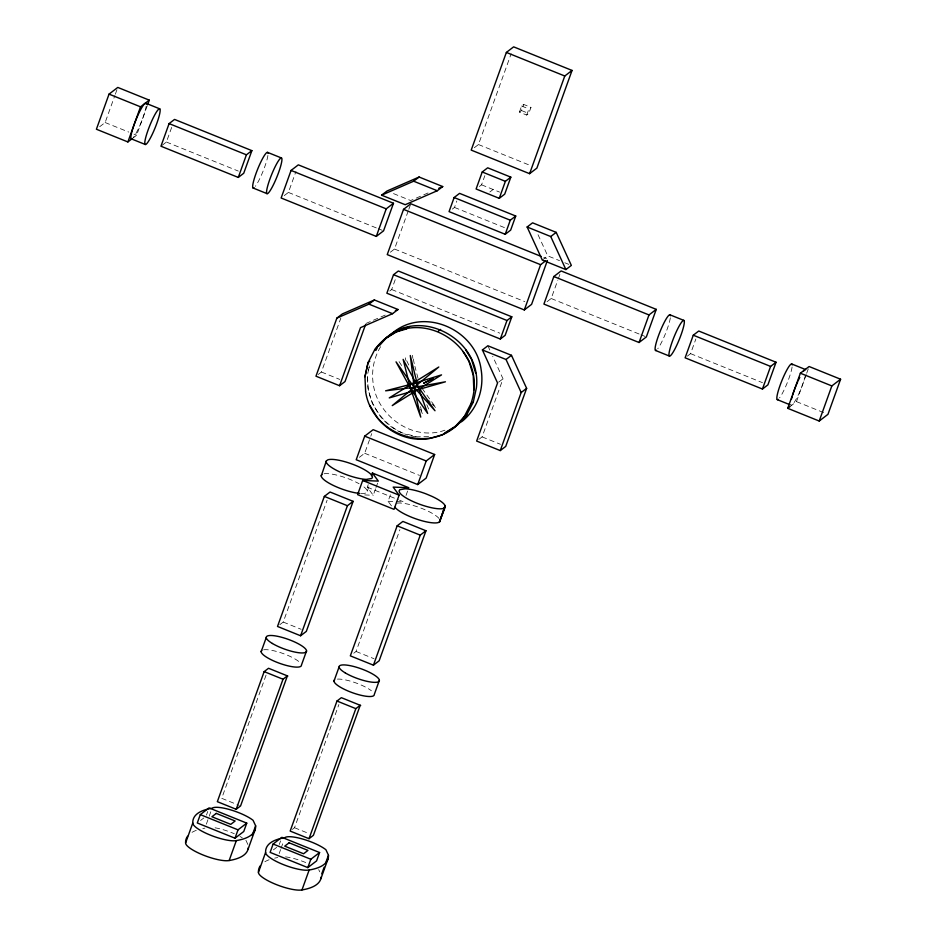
<?xml version="1.0" encoding="UTF-8"?>
<svg xmlns="http://www.w3.org/2000/svg" width="937" height="937" viewBox="0 0 937 937"><rect width="100%" height="100%" fill="white"/><g stroke="black" fill="none" stroke-linecap="round" stroke-linejoin="round"><path stroke-width="0.7" stroke-dasharray="4.68 3.51" d="M368.44 370.502L369.658 364.88L369.026 367.737M367.796 373.406L368.721 369.155M99.685 126.718L105.143 122.536L114.864 95.527M115.356 94.18L117.301 88.781M132.246 138.606L136.626 135.244L147.32 105.553M162.042 145.387L166.399 142.037L172.15 126.073M284.251 195.61L288.409 192.425L295.963 171.424M318.147 374.519L321.414 372.012L340.869 317.994M390.354 252.217L394.512 249.031L408.333 210.638M408.825 209.267L410.312 205.156M389.757 290.997L391.678 289.521L395.964 277.621M206.468 815.085L207.756 811.489M206.351 824.162L208.74 817.521M209.22 816.197L211.13 810.88M279.8 624.698L283.232 622.063L327.095 500.229M266.073 675.108L221.718 798.312L239.228 805.387M359.386 457.315L364.669 453.262L370.326 437.544M370.794 436.232L371.743 433.608M452.325 209.103L454.515 207.44L456.811 201.033M474.321 147.718L478.467 144.544L511.169 53.725M375.55 488.833L373.231 495.275L367.292 487.205L368.229 484.628M479.381 186.486L481.559 184.812L484.851 175.652M376.006 487.545L377.869 482.391M519.414 112.112L521.604 106.01L523.678 104.429L530.974 107.38L528.773 113.482L526.711 115.064L519.414 112.112L521.476 110.531L523.678 104.429M526.711 115.064L528.913 108.961L530.974 107.38M391.479 505.875L388.082 501.272L390.401 494.83M279.285 844.483L280.585 840.899M406.026 495.462L407.888 490.309M279.167 853.572L280.608 849.59M281.088 848.254L283.478 841.613M353.764 653.23L356.06 651.473L399.923 529.639M292.356 829.397L294.534 827.722L338.889 704.519M478.83 439.394L482.11 436.888L503.017 378.817L492.71 356.341M547.032 301.702L551.19 298.516L557.808 280.14M558.288 278.828L560.174 273.581M687.313 356.154L690.581 353.647L695.851 339.007M789.914 406.646L796.473 401.622L806.207 374.601M806.687 373.254L808.631 367.866M367.257 491.187L369.635 484.792M489.864 191.991L493.131 189.485M542.277 260.041L547.735 255.871L559.541 260.638M498.648 382.155L503.017 378.817M200.565 820.472L203.844 817.954M273.393 849.871L276.673 847.364M428.033 192.963L410.652 200.53L392.287 193.116M365.934 323.476L385.985 314.738M444.911 430.2C413.721 441.514 378.396 417.152 373.441 385.248A57.625 55.224 52.5 0 1 380.926 346.175M428.596 436.665L417.199 436.818L404.655 433.585M364.704 494.923L373.231 495.275M388.082 501.272L403.706 501.904L399.666 500.276M521.604 106.01L528.913 108.961M521.476 110.531L528.773 113.482M478.467 144.544L530.237 165.439M481.559 184.812L499.562 192.085M454.515 207.44L505.312 227.949M564.788 262.758L568.724 264.339M543.8 257.476L546.517 258.577M166.399 142.037L238.303 171.073M690.581 353.647L762.484 382.671M288.409 192.425L376.861 228.136M378.197 228.675L382.214 230.303M551.19 298.516L639.643 334.228M640.978 334.778L644.996 336.395M796.473 401.622L825.333 413.276M105.143 122.536L128.756 132.07M134.003 134.19L136.626 135.244M394.512 249.031L524.802 301.632M391.678 289.521L499.737 333.15M321.414 372.012L339.78 379.426M482.11 436.888L500.475 444.302M364.669 453.262L419.471 475.387M367.292 487.205L398.319 499.726M283.232 622.063L301.187 629.313M356.06 651.473L374.015 658.723M294.534 827.722L309.351 833.707M403.261 433.222C380.996 423.899 366.004 400.345 367.585 376.182M432.238 404.116L435.974 407.911L422.599 389.031M428.478 400.134L430.364 402.219M399.08 361.612L402.664 367.187M408.766 365.032L405.276 357.735L405.826 360.44M318.721 869.641L319.751 871.843M245.892 840.231L247.942 844.635M538.037 234.718L547.735 255.871M487.861 345.776L490.285 351.059M426.815 404.679L429.802 411.776M420.514 409.27L422.493 413.978L420.479 406.635M418.031 378.337L414.915 366.367M414.236 363.603L412.573 355.533L412.807 358.321M367.538 376.287L368.1 389.429L372.387 403.496L380.047 416.051A55.213 52.905 52.5 0 0 403.203 433.386M264.855 861.747A168.601 41.076 19.8 0 1 269.212 859.721M274.635 858.151A168.601 41.076 19.8 0 1 277.739 857.554M285.516 856.863A23.753 5.786 19.8 0 1 307.149 863.153M337.402 679.114A21.34 5.2 19.8 0 1 371.392 690.768M263.66 649.809A21.34 5.2 19.8 0 1 283.548 653.686A21.34 5.2 19.8 0 1 300.672 663.384M192.038 832.337A168.601 41.076 19.8 0 1 196.383 830.311M202.814 828.531A168.601 41.076 19.8 0 1 204.91 828.144M215.1 827.804A23.753 5.786 19.8 0 1 234.32 833.743M240.001 836.483A23.753 5.786 19.8 0 1 242.238 837.748M363.954 486.947A24.374 5.938 19.8 0 1 360.827 493.494M324.097 473.759A24.374 5.938 19.8 0 1 359.094 483.75M396.925 503.169A24.374 5.938 19.8 0 1 419.647 507.596A24.374 5.938 19.8 0 1 439.184 518.665M415.723 436.794A55.213 52.905 52.5 0 1 404.55 433.901M267.912 155.448A19.232 2.881 -68 0 1 255.368 186.311M146.137 106.291A19.232 2.881 -68 0 1 133.593 137.153M670.318 317.83A19.232 2.893 -68 0 1 657.797 348.705M805.375 375.702A19.232 2.893 -68 0 1 797.059 397.429A19.232 2.893 -68 0 1 790.758 404.315M792.093 366.999A19.232 2.893 -68 0 1 779.572 397.874"/><path stroke-width="1.41" d="M365.617 391.244L364.962 376.756L368.054 362.596L374.671 349.782C412.748 298.001 491.96 345.402 470.784 403.976L464.155 416.801L454.515 427.272L442.475 434.745L428.865 438.715A55.213 52.905 52.5 0 1 377.517 417.984L369.857 405.428M364.962 376.756L368.054 362.596M457.033 425.339L466.685 414.868L473.279 402.125L476.394 387.895C482.684 336.242 411.671 301.773 379.122 345.765M473.29 402.067L470.784 403.976M321.227 475.949L326.357 460.934L327.751 459.856A24.503 5.973 19.8 0 1 350.602 463.51A24.503 5.973 19.8 0 1 371.708 475.282L372.493 477.12L371.813 478.467L366.355 479.393A24.503 5.973 19.8 0 1 339.674 471.885A24.503 5.973 19.8 0 1 326.357 460.934M473.841 389.897L473.232 375.28L468.945 361.225L463.101 351.633M147.8 104.206L149.264 100.142L117.781 87.422L109.043 94.122L96.406 129.236L127.889 141.944L132.246 138.606A19.232 2.881 -68 0 1 136.017 119.678A19.232 2.881 -68 0 1 146.242 104.183M127.889 141.944L140.527 106.83L149.264 100.142M169.093 123.59L160.953 146.219L238.279 177.433L243.725 173.263L251.877 150.634L174.551 119.421L169.093 123.59L246.419 154.816L251.877 150.634M238.279 177.433L246.419 154.816M291.067 170.429L281.135 198L376.287 236.417L383.561 230.842L393.481 203.27L298.329 164.853L291.067 170.429L386.22 208.846L393.481 203.27M339.581 385.728L360.487 327.645L392.556 313.684L398.014 309.503L374.402 299.969L342.321 313.942L336.875 318.123L315.968 376.194L339.581 385.728L345.027 381.546L365.453 324.823M376.287 236.417L386.22 208.846M541.094 256.387L410.804 203.786L403.531 209.361L387.239 254.606L524.31 309.948L531.584 304.373L547.384 260.498M248.399 847.552A168.601 41.076 19.8 0 1 229.155 860.529A24.397 5.938 19.8 0 1 203.106 855.012A24.397 5.938 19.8 0 1 185.608 842.937L192.788 823.014A168.601 41.076 19.8 0 1 212.09 808.221A23.753 5.786 19.8 0 1 230.514 809.826A23.753 5.786 19.8 0 1 253.072 820.308L255.637 825.802L252.287 835.101M393.528 274.705L386.864 293.222L500.323 339.03L505.148 335.329L511.813 316.811L398.354 271.004L393.528 274.705L506.987 320.501L511.813 316.811M200.295 814.616L197.285 822.979L235 838.205L243.749 831.506L246.759 823.131L209.045 807.905L200.295 814.616L238.01 829.842L246.759 823.131M261.154 651.73L266.249 637.558M324.331 496.399L277.516 626.455L300.601 635.766L306.317 631.386L353.132 501.342L330.047 492.019L324.331 496.399L347.416 505.722L353.132 501.342M287.858 676.069L268.532 668.268L264.152 671.618L217.337 801.674L236.194 809.287L240.575 805.925L287.39 675.882L283.009 679.231L236.194 809.287M364.704 436.15L356.212 459.739L417.703 484.57L426.159 478.093L434.651 454.504L373.16 429.673L364.704 436.15L426.194 460.981L434.651 454.504M454.129 197.531L449.057 211.61L505.219 234.285L510.665 230.104L515.737 216.025L459.575 193.362L454.129 197.531L510.278 220.207L515.737 216.025M506.367 52.425L471.206 150.107L529.604 173.685L536.878 168.121L572.05 70.427L513.64 46.85L506.367 52.425L564.777 76.002L572.05 70.427M300.601 635.766L347.416 505.722M372.399 473.033L378.325 481.103L362.701 480.458L357.606 494.631L394.02 509.341L399.115 495.169L393.189 487.099L408.813 487.732L372.399 473.033L371.474 475.609M235 838.205L238.01 829.842M229.155 860.529L236.335 840.594A168.601 41.076 19.8 0 0 255.637 825.802M306.563 650.887L301.456 665.059A21.34 5.2 19.8 0 1 279.05 663.115A21.34 5.2 19.8 0 1 261.739 650.501M482.227 171.986L476.101 188.993L499.257 198.339L504.703 194.158L510.829 177.152L487.685 167.805L482.227 171.986L505.383 181.333L510.829 177.152M248.047 849.285L255.227 829.35M499.257 198.339L505.383 181.333M321.227 876.962A168.601 41.076 19.8 0 1 301.983 889.927A24.397 5.938 19.8 0 1 275.935 884.423A24.397 5.938 19.8 0 1 258.436 872.347L265.604 852.424A168.601 41.076 19.8 0 1 284.907 837.631A23.753 5.786 19.8 0 1 303.342 839.236A23.753 5.786 19.8 0 1 325.9 849.718L328.465 855.212L325.596 863.188M273.124 844.026L270.114 852.389L307.816 867.615L316.577 860.904L319.587 852.541L281.873 837.315L273.124 844.026L310.838 859.252L319.587 852.541M333.97 681.14L339.077 666.968M397.159 525.809L350.333 655.853L373.43 665.176L379.145 660.796L425.96 530.752L402.875 521.429L397.159 525.809L420.244 535.132L425.96 530.752M360.686 705.479L341.361 697.678L336.98 701.028L290.165 831.072L309.023 838.685L313.391 835.336L360.218 705.292L355.837 708.641L309.023 838.685M505.219 234.285L510.278 220.207M417.703 484.57L426.194 460.981M529.604 173.685L564.777 76.002M373.43 665.176L420.244 535.132M307.816 867.615L310.838 859.252M301.983 889.927L309.151 870.004A168.601 41.076 19.8 0 0 328.465 855.212M500.323 339.03L506.987 320.501M379.38 680.297L374.285 694.469A21.34 5.2 19.8 0 1 351.879 692.513A21.34 5.2 19.8 0 1 334.568 679.911M524.31 309.948L540.602 264.691L545.803 260.72M321.766 873.811L324.155 867.17M320.876 878.695L328.044 858.76M553.837 276.52L543.917 304.092L639.057 342.509L646.343 336.933L656.263 309.374L561.122 270.945L553.837 276.52L648.99 314.937L656.263 309.374M500.264 450.592L521.171 392.521L526.629 388.34L511.473 355.31L487.861 345.776L482.403 349.958L497.559 382.987L476.652 441.058L500.264 450.592L505.722 446.422L526.629 388.34M639.057 342.509L648.99 314.937M693.275 335.2L685.123 357.817L762.449 389.042L767.907 384.861L776.047 362.244L698.733 331.019L693.275 335.2L770.589 366.414L776.047 362.244M762.449 389.042L770.589 366.414M787.724 408.321L800.362 373.207L809.111 366.519L840.594 379.227L827.957 414.341L819.207 421.029L787.724 408.321L789.914 406.646M819.207 421.029L831.845 385.927L840.594 379.227M445.157 507.268L443.763 508.334A24.503 5.973 19.8 0 1 420.912 504.692A24.503 5.973 19.8 0 1 399.806 492.909L399.033 491.082L399.712 489.735L405.171 488.798A24.503 5.973 19.8 0 1 426.312 493.975L431.852 496.317A24.503 5.973 19.8 0 1 445.157 507.268L439.418 521.991L445.11 505.664L440.085 520.585A24.374 5.938 19.8 0 1 420.514 520.351A24.374 5.938 19.8 0 1 394.957 507.28M375.854 350.45L377.166 347.908M374.648 349.841L384.287 339.381L396.328 331.909L406.717 328.875M380.059 344.769L386.817 337.449L398.857 329.965L409.246 326.943M464.19 416.707C436.935 456.998 372.118 437.72 365.571 391.361M466.72 414.763L457.08 425.222L445.005 432.812M381.593 195.177L387.04 190.996L419.12 177.023L442.732 186.557L437.286 190.738L405.206 204.711L381.593 195.177L413.662 181.204L419.12 177.023M336.875 318.123L368.944 304.15L374.402 299.969M527.133 227.012L532.579 222.83L556.191 232.364L571.347 265.405L565.889 269.575L542.277 260.041L527.133 227.012L550.745 236.546L565.889 269.575M550.745 236.546L556.191 232.364M438.118 331.335L440.648 329.402M482.403 349.958L506.027 359.48L511.473 355.31M368.089 362.514L369.775 361.225M459.973 422.646L462.374 421.158A57.625 55.224 52.5 0 0 481.068 369.248C475.727 329.309 423.512 306.352 392.135 333.349A57.625 55.224 52.5 0 0 390.003 335.212M414.236 387.414L445.426 381.804L389.253 397.909L438.785 367.011L414.107 387.297L435.002 410.746L417.246 385.47L403.133 359.375L410.476 388.492L420.748 417.106L413.803 386.84L396.035 361.858L411.015 389.265L427.659 413.416L417.773 386.255L410.289 355.498L414.213 387.356L392.252 405.604L441.538 374.882L412.994 383.748L385.611 390.811L413.908 387.379M438.727 188.302L442.732 186.557M395.344 310.662L398.014 309.503M413.662 181.204L437.286 190.738M145.821 103.222L159.712 108.833A19.232 2.881 -68 0 1 151.068 136.732A19.232 2.881 -68 0 1 146.629 134.378A19.232 2.881 -68 0 1 159.712 108.833M267.595 152.38L281.487 157.99A19.232 2.881 -68 0 1 272.843 185.901A19.232 2.881 -68 0 1 268.404 183.547A19.232 2.881 -68 0 1 281.487 157.99M669.99 314.82L683.881 320.419A19.232 2.893 -68 0 1 675.296 348.259A19.232 2.893 -68 0 1 670.775 346.069A19.232 2.893 -68 0 1 683.881 320.419M791.753 363.989L805.644 369.588A19.232 2.893 -68 0 0 803.372 371.345M403.531 209.361L540.602 264.691M109.043 94.122L140.527 106.83M800.362 373.207L831.845 385.927M131.332 138.863L145.223 144.462M253.119 188.021L267.01 193.631M655.525 350.461L669.416 356.072M777.3 399.63L789.926 404.737M368.944 304.15L392.556 313.684M362.701 480.458L399.115 495.169M264.152 671.618L283.009 679.231M336.98 701.028L355.837 708.641M465.619 349.7L471.475 359.269L475.75 373.348M506.027 359.48L521.171 392.521M309.151 870.004A24.397 5.938 19.8 0 1 283.103 864.5A24.397 5.938 19.8 0 1 265.604 852.424M258.436 872.347A168.601 41.076 19.8 0 1 260.404 865.659M185.608 842.937A168.601 41.076 19.8 0 1 187.576 836.249M236.335 840.594A24.397 5.938 19.8 0 1 210.275 835.09A24.397 5.938 19.8 0 1 192.788 823.014M359.749 493.424A24.374 5.938 19.8 0 1 332.459 485.003A24.374 5.938 19.8 0 1 321.895 474.544M254.021 187.763A19.232 2.881 -68 0 1 257.792 168.847A19.232 2.881 -68 0 1 268.017 153.34M656.45 350.18A19.232 2.893 -68 0 1 660.152 331.382A19.232 2.893 -68 0 1 670.412 315.746M791.46 399.127A19.232 2.893 -68 0 1 792.14 396.609M792.55 395.238A19.232 2.893 -68 0 1 795.806 386.161M796.286 385.002A19.232 2.893 -68 0 1 797.774 381.582M798.265 380.492A19.232 2.893 -68 0 1 799.776 377.412M778.225 399.349A19.232 2.893 -68 0 1 781.915 380.551A19.232 2.893 -68 0 1 792.187 364.915M216.283 813.386L211.914 816.748L230.771 824.361L235.14 820.999L216.283 813.386M289.111 842.796L284.731 846.158L303.588 853.771L307.968 850.409L289.111 842.796M433.398 378.513L423.735 383.139L433.398 378.513M345.249 672.895A21.34 5.2 19.8 0 0 378.794 681.527A21.34 5.2 19.8 0 0 353.647 666.465A21.34 5.2 19.8 0 0 345.249 672.895M272.421 643.496A21.34 5.2 19.8 0 0 305.966 652.129A21.34 5.2 19.8 0 0 280.819 637.055A21.34 5.2 19.8 0 0 272.421 643.496"/></g></svg>
